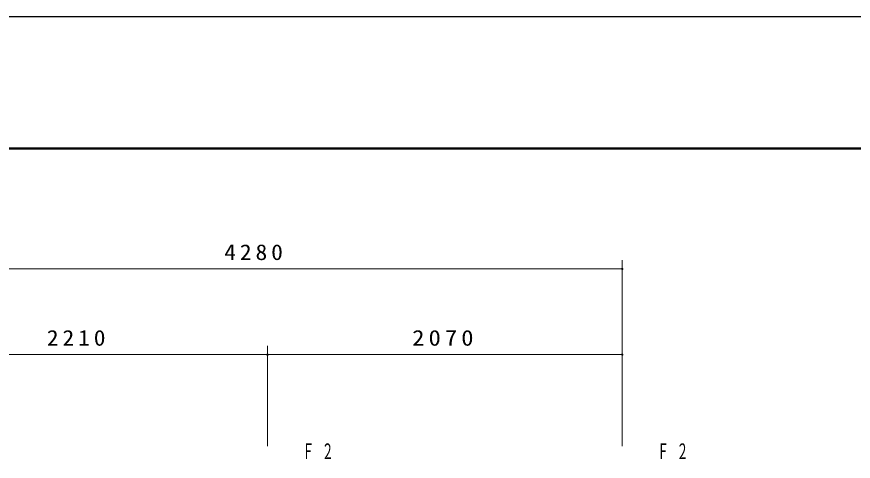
# Model space of a CAD drawing. Units: millimetres on the paper, scale 1:50. Extents: x 200 to 813, y 141 to 438.
# Drawn here: x 261.1 to 358.7, y 386.3 to 438.2 of the extents above; entities that cross this region are included whole.
import ezdxf

# ---------------------------------------------------------------- set-up
doc = ezdxf.new("R2010")
doc.units = ezdxf.units.MM
for name, color, linetype, lineweight in [('A3図枠', 140, 'Continuous', 50), ('線', 2, 'Continuous', 25), ('補助', 2, 'Continuous', 13)]:
    doc.layers.add(name, color=color, linetype=linetype, lineweight=lineweight)
doc.styles.add('ＭＳ ゴシック', font='')
doc.styles.get('ＭＳ ゴシック').set_extended_font_data('MS Gothic')

# ---------------------------------------------------------------- blocks, each defined once
blk = doc.blocks.new('dimension_origin')
at = {"color": 0, "linetype": 'Continuous', "lineweight": -2}
blk.add_circle((0, 0), 1.25, dxfattribs=at)

msp = doc.modelspace()

# ---------------------------------------------------------------- linework, layer by layer
at = {"layer": 'A3図枠', "color": 7}
msp.add_line((601.826, 422.858), (216.826, 422.858), dxfattribs=at)
at = {"layer": '線', "color": 7}
msp.add_lwpolyline([(200.328, 141.299), (618.324, 141.299), (618.324, 438.219), (200.328, 438.219)], close=True, dxfattribs=at)
at = {"layer": '補助'}
for p, q in [((331.761, 388.082), (331.761, 409.791)), ((246.161, 408.791), (331.761, 408.791)), ((290.361, 388.082), (290.361, 399.791)), ((290.361, 388.082), (290.361, 399.791)), ((331.761, 388.082), (331.761, 399.791)), ((246.161, 398.791), (290.361, 398.791)), ((290.361, 398.791), (331.761, 398.791))]:
    msp.add_line(p, q, dxfattribs=at)

# ---------------------------------------------------------------- block references
at = {"layer": '補助', "xscale": 0.0667, "yscale": 0.0667, "rotation": 180}
for p in [(331.761, 408.791), (290.361, 398.791), (331.761, 398.791)]:
    msp.add_blockref('dimension_origin', p, dxfattribs=at)
at = {"layer": '補助', "xscale": 0.0667, "yscale": 0.0667}
msp.add_blockref('dimension_origin', (290.361, 398.791), dxfattribs=at)

# ---------------------------------------------------------------- texts
at = {"layer": '補助', "char_height": 1.833, "style": 'ＭＳ ゴシック'}
for s, insert, attachment_point in [('\\T1.33;\\W1.1;4280', (288.961, 409.791), 8), ('\\T1.33;\\W1.1;2210', (268.261, 399.791), 8), ('\\T1.33;\\W1.15;2070', (311.061, 399.791), 8), ('\\T1.64;\\W0.55;Ｆ２', (294.444, 388.415), 1), ('\\T1.64;\\W0.55;Ｆ２', (335.844, 388.415), 1)]:
    msp.add_mtext(s, dxfattribs=dict(at, insert=insert, attachment_point=attachment_point))

doc.saveas('drawing.dxf')
